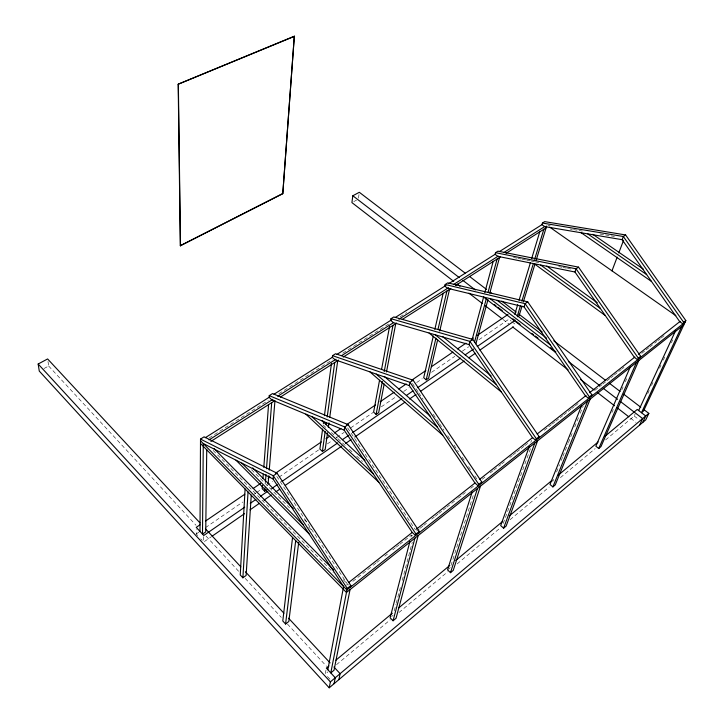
<?xml version="1.0" encoding="UTF-8"?>
<svg xmlns="http://www.w3.org/2000/svg" width="724" height="724" viewBox="0 0 724 724"><rect width="100%" height="100%" fill="white"/><g stroke="black" fill="none" stroke-linecap="round" stroke-linejoin="round"><path stroke-width="0.54" stroke-dasharray="3.62 2.71" d="M197.733 535.588L196.249 533.968L196.249 529.57M203.743 536.584L203.688 542.05L211.1 536.9M358.498 198.141L359.041 194.24M325.981 670.116L325.23 674.107L327.836 671.926M346.859 585.381L347.185 583.707L276.785 476.446M411.015 537.181L411.585 535L412.915 536.258M394.236 610.938L395.956 604.395M396.245 603.3L400.825 585.861M402.254 580.404L412.264 542.24M450.989 565.453L473.74 493.931M530.801 442.4L531.57 440.292M503.243 523.452L530.864 447.604M552.783 481.442L553.634 479.342M556.584 472.012L559.534 464.672M561.227 460.482L562.494 457.342M562.919 456.292L567.978 443.712M568.403 442.672L572.621 432.192M574.729 426.952L578.53 417.522M580.214 413.332L583.173 405.992M611.934 412.553L613.273 409.476M621.762 389.974L623.111 386.897M625.346 381.765L626.685 378.688M605.572 439.93L634.215 416.01L635.075 414.137M647.772 393.594L649.184 390.553M651.537 385.476L652.948 382.435M659.537 368.226L660.949 365.186M663.302 360.109L664.713 357.068M671.302 342.859L672.714 339.818M391.603 616.54L393.096 615.3M448.237 569.317L450.301 567.589M336.515 664.677L390.327 619.735M399.005 612.477L447.613 571.879M457.161 563.906L500.556 527.651M510.103 519.678L549.154 487.053M560.439 477.632L595.155 448.627M352.869 581.345L372.362 565.96M373.249 565.254L375.91 563.163M376.797 562.457L379.448 560.358M384.77 556.168L387.431 554.068M392.743 549.869L395.404 547.769M396.29 547.072L398.942 544.973M399.829 544.276L411.35 535.181M416.671 530.991L419.323 528.891M420.21 528.185L422.87 526.095M423.757 525.389L426.418 523.298M431.73 519.099L434.391 516.999M435.278 516.303L437.93 514.203M438.816 513.506L442.364 510.701M443.251 510.004L445.912 507.904M446.789 507.207L457.423 498.818M458.31 498.112L461.858 495.316M462.745 494.619L465.396 492.519M470.718 488.329L473.378 486.229M482.238 479.234L484.89 477.134M490.211 472.935L492.872 470.844M493.759 470.138L500.845 464.546M501.732 463.849L504.384 461.749M509.705 457.55L512.366 455.45M513.253 454.753L515.904 452.654M516.791 451.957L520.339 449.161M521.226 448.464L523.877 446.364M524.764 445.658L528.312 442.862M544.258 430.273L547.806 427.477M548.692 426.78L551.353 424.68M552.231 423.983L554.892 421.884M555.779 421.187L559.326 418.382M560.213 417.685L562.865 415.585M563.752 414.888L567.299 412.092M568.186 411.395L570.847 409.295M571.725 408.598L574.385 406.499M575.272 405.793L578.82 402.997M594.766 390.408L598.314 387.612M599.201 386.915L601.852 384.815M602.739 384.118L606.287 381.322M607.174 380.616L609.825 378.525M610.712 377.819L613.373 375.72M614.26 375.023L617.807 372.227M618.694 371.53L621.346 369.43M622.233 368.733L624.007 367.33M641.726 353.339L645.274 350.543M646.161 349.846L648.813 347.746M649.699 347.049L656.795 341.457M657.682 340.751L660.333 338.66M661.22 337.954L664.768 335.158M196.249 533.968L199.037 532.049M205.544 527.579L242.748 502.022M253.907 494.356L255.771 493.08M256.703 492.438L260.423 489.886M266.93 485.406L272.514 481.578M279.021 477.107L319.022 449.631M327.384 443.875L332.035 440.681M336.687 437.486L344.126 432.373M350.642 427.902L372.96 412.571M381.331 406.816L396.218 396.598M403.657 391.485L409.232 387.648M416.68 382.534L422.255 378.706M431.558 372.317L454.808 356.344M462.247 351.231L468.763 346.76M478.989 339.728L508.755 319.284L511.207 321.166M209.082 437.984L268.305 400.417M278.812 393.756L332.298 359.819M342.805 353.149L389.603 323.456M400.11 316.795L406.798 312.551M43.956 368.543L48.653 366.018L47.766 359.964M353.755 201.607L356.525 200.114M548.032 225.345L550.24 225.716M570.159 229.046L572.376 229.418M573.48 229.608L577.906 230.341M579.019 230.531L582.331 231.083M600.042 234.051L604.468 234.793M605.581 234.974L610.006 235.716M611.11 235.897L614.432 236.458M513.479 257.473L516.791 258.142M517.895 258.359L521.199 259.029M522.303 259.246L525.606 259.916M526.71 260.133L530.013 260.803M531.117 261.02L534.421 261.69M535.525 261.907L538.828 262.577M558.675 266.568L561.978 267.228M563.082 267.455L566.385 268.115M567.489 268.342L570.793 269.002M512.022 321.8L516.103 324.949M634.215 416.01L639.274 419.911M502.881 319.393L509.135 324.225M630.631 418.219L635.989 422.363M323.139 424.925L327.239 428.735M331.339 432.545L337.076 437.884M337.9 438.644L345.276 445.504M349.375 449.314L353.475 453.124M356.76 456.165L362.498 461.505M304.361 519.705L306.75 522.095M251.518 469.722L289.6 507.94M308.641 527.054L312.614 531.027M343.221 579.68L348.525 585.064M213.137 450.428L333.266 572.557M48.653 366.018L196.068 525.307M206.05 536.095L239.065 571.77M245.21 578.404L281.292 617.4M287.437 624.043L326.596 666.351M200.711 538.819L202.195 540.439M327.438 676.506L330.388 679.7M412.418 383.458L418.083 391.865M418.716 392.806L423.133 399.34M433.214 414.3L438.889 422.707M439.513 423.649L443.966 430.246M447.713 435.794L450.228 439.531M454.011 445.142L458.428 451.686M462.211 457.297L464.727 461.034M468.509 466.636L471.034 470.374M474.817 475.985L477.333 479.722M347.62 427.884L415.513 529.868"/><path stroke-width="1.09" d="M199.996 531.416L200.512 439.088L204.087 436.825L277.075 473.234L350.841 585.58L350.534 587.101M206.747 449.631L205.725 531.905L202.494 534.131L203.281 443.559L273.066 478.989L343.601 586.531L327.827 669.718M245.101 488.981L240.241 574.956L242.884 577.815L246.115 575.444L251.255 495.126M242.884 577.815L248.042 491.985M282.785 193.715L294.324 36.2L178.176 84.21L180.33 245.726L282.785 193.715L294.324 36.2M262.432 485.333L262.178 488.7L264.694 491.234L266.93 489.686M262.948 478.6L263.283 474.102M263.798 467.369L268.577 404.517M269.247 395.657L269.12 397.313L271.907 399.947L344.226 430.201L412.246 532.439L415.585 535.597L415.992 534.041L419.268 531.443L348.144 424.644L272.532 393.575L269.247 395.657L344.742 426.97L415.992 534.041M264.694 491.234L264.957 487.867M265.4 482.265L266.025 474.419M266.468 468.808L271.699 402.662M268.142 483.569L268.785 475.713M269.247 470.111L274.966 400.571L210.874 441.414M273.066 478.989L273.346 475.786L277.075 473.234M292.559 537.416L282.785 620.984L285.582 624.016L288.822 621.473L298.704 542.439M285.582 624.016L295.691 540.62M465.079 273.057L359.321 192.294L352.832 195.761L351.909 202.593L453.749 281.383M322.605 429.024L319.89 449.052L322.406 451.432L325.185 449.514L327.538 432.834M323.357 423.459L323.655 421.232M324.415 415.667L331.492 363.376M332.542 355.665L332.316 357.321L335.103 359.783L409.304 385.584L474.971 483.017L478.283 485.94L478.79 484.356L481.795 481.985L413.123 380.218L335.574 353.746L332.542 355.665L410.01 382.344L478.79 484.356M322.406 451.432L325.176 431.423M326.108 424.753L326.415 422.526M327.185 416.97L334.723 362.498M328.325 427.278L328.949 422.834M329.737 417.268L337.746 360.57M344.226 430.201L344.742 426.97L348.144 424.644M379.539 380.263L373.602 412.155L376.109 414.39L378.697 412.608L384.173 384.037M381.593 369.267L389.584 326.388M391.005 318.723L390.698 320.379L393.485 322.678L469.052 344.624L532.511 437.676L535.796 440.4L536.384 438.807L539.136 436.626L472.781 339.429L393.811 316.949L391.005 318.723L469.912 341.384L536.384 438.807M376.109 414.39L382.353 381.43M384.227 371.539L392.969 325.384M386.489 371.955L395.766 323.601M350.841 585.58L347.248 588.422L330.796 672.931L334.036 670.216L350.036 589.608M200.023 522.936L47.621 358.95L38.164 364.009L39.268 371.068L329.221 687.8L330.379 681.881L648.831 413.377L643.455 409.268M334.063 683.7L335.266 677.764L326.352 668.116L328.958 665.953M338.877 679.628L340.117 673.673L333.963 667.048M409.304 385.584L410.01 382.344L413.123 380.218M433.314 336.026L423.703 377.729L426.201 379.847L428.617 378.181L437.658 339.791M434.825 329.438L443.178 293.229M445.188 284.496L444.808 286.134L447.577 288.297L524.095 306.886L585.49 395.938L588.739 398.472L589.381 396.879L591.924 394.87L527.733 301.854L447.794 282.849L445.188 284.496L525.09 303.664L589.381 396.879M426.201 379.847L435.938 338.162M437.984 329.384L446.943 290.994M439.73 331.022L449.541 289.338M409.884 541.534L390.109 617.789L393.069 620.767L396.055 618.269L418.173 535.561M393.069 620.767L414.906 538.149M469.052 344.624L469.912 341.384L472.781 339.429M418.852 533.009L419.268 531.443M472.003 340.144L483.623 296.949M484.781 292.632L493.207 261.319M495.524 252.685L495.089 254.323L497.841 256.35L574.965 272.007L634.414 357.385L637.627 359.756L638.324 358.163L640.677 356.308L578.521 267.138L497.949 251.156L495.524 252.685L576.069 268.812L638.324 358.163M474.51 342.144L486.247 298.967M488.012 292.496L497.107 259.029M475.894 343.828L488.003 299.582M489.777 293.102L499.524 257.491M514.782 314.307L517.714 304.641M519.018 300.351L530.402 262.767M531.697 258.468L539.832 231.626M542.43 223.055L541.941 224.675L544.665 226.594L622.124 239.68L679.745 321.673L682.913 323.899L683.655 322.307L685.836 320.578L625.599 234.947L544.683 221.625L542.43 223.055L623.328 236.504L625.599 234.947M517.262 316.198L520.547 305.465M521.859 301.175L533.344 263.599M534.656 259.31L543.851 229.246M522.022 306.152L519.054 315.809L517.642 316.786M523.343 301.863L534.891 264.296M536.212 260.007L546.647 226.042M524.095 306.886L525.09 303.664L527.733 301.854M472.129 492.012L447.55 569.888L450.491 572.675L453.251 570.367L480.446 486.166M450.491 572.675L477.46 488.528M481.279 483.569L481.795 481.985M574.965 272.007L576.069 268.812L578.521 267.138M529.28 446.608L500.691 525.579L503.605 528.185L506.157 526.049L537.588 440.835M503.605 528.185L534.837 443.007M538.547 438.219L539.136 436.626M622.124 239.68L623.328 236.504L683.655 322.307M611.979 270.839L617.183 257.12M618.785 252.902L623.59 240.232M581.499 405.902L549.996 484.465L552.883 486.908L555.254 484.926L590.205 399.087M552.883 486.908L587.671 401.096M591.273 396.462L591.924 394.87M630.161 367.195L595.861 446.21L598.73 448.518L600.938 446.663L638.821 360.525M598.73 448.518L636.477 362.38M639.971 357.9L640.677 356.308M638.649 410.535L675.727 330.379M681.691 326.515L641.482 412.707L643.536 410.979L685.836 320.578M639.564 425.124L642.641 418.59L620.278 401.395M642.65 422.508L645.745 415.974L637.229 409.458L605.101 436.192M648.831 413.377L645.727 419.911L329.221 687.8M335.909 660.17L392.354 613.21M398.426 608.151L449.658 565.525M455.74 560.466L502.637 521.443M509.578 515.669L552.131 480.265M558.213 475.206L598.151 441.966M685.094 322.171L346.95 589.942L200.503 440.735M683.863 324.786L346.461 592.449L200.485 443.441M348.923 582.331L411.974 532.656M416.418 529.154L475.025 482.98M479.46 479.478L532.746 437.495M537.181 434.002L586.024 395.521M589.58 392.716L634.867 357.032M638.414 354.235L680.153 321.356M212.023 536.258L244.477 513.705M250.033 509.841L259.31 503.397M263.943 500.175L271.364 495.026M275.998 491.804L279.699 489.225M285.265 485.361L341.818 446.065M345.529 443.486L351.086 439.622M354.796 437.043L404.861 402.254M409.494 399.033L415.983 394.526M420.617 391.304L464.193 361.023M468.826 357.801L475.315 353.294M479.949 350.072L513.325 326.877M244.685 507.198L203.752 535.489L196.249 527.371L199.987 524.828M250.26 503.343L255.844 499.488M260.495 496.275L267.934 491.134M271.654 488.564L277.238 484.709M281.889 481.487L337.701 442.925M342.352 439.712L348.868 435.214M352.588 432.635L401.892 398.571M406.544 395.358L413.051 390.86M417.703 387.648L460.5 358.072M465.152 354.86L473.523 349.077M477.243 346.506L515.379 320.153M205.589 520.999L244.784 494.23M253.183 488.492L260.649 483.388M268.115 478.293L269.98 477.016M275.582 473.188L321.311 441.957M325.981 438.762L329.71 436.219M334.379 433.033L340.913 428.563M346.506 424.744L375.439 404.978M380.109 401.793L394.109 392.236M398.77 389.041L406.236 383.946M411.838 380.118L425.839 370.561M431.441 366.733L452.907 352.072M457.568 348.887L465.966 343.149M471.568 339.321L473.433 338.045M477.17 335.502L507.967 314.46M209.01 439.921L272.957 399.277M277.735 396.245L335.963 359.231M341.692 355.593L393.232 322.832M398.96 319.193L448.599 287.645M453.378 284.613L498.239 256.097M503.967 252.459L545.009 226.368M280.396 397.114L338.488 360.099M343.248 357.068L396.58 323.085M402.3 319.447L450.871 288.496M455.631 285.464L500.393 256.939M506.103 253.3L546.104 227.816M205.272 437.712L269.238 397.232M274.016 394.218L332.253 357.366M337.022 354.344L391.44 319.908M395.259 317.492L445.857 285.473M448.726 283.654L495.506 254.052M499.325 251.635L542.285 224.449M180.33 245.726L282.632 193.589M178.176 84.21L294.505 36.327M200.512 439.088L273.346 475.786L347.248 588.422M592.793 234.295L643.392 269.192M587.761 233.897L646.677 274.622M581.291 232.802L651.482 281.446M549.688 227.101L675.836 315.673M546.756 266.079L597.282 302.713M540.71 265.075L600.296 308.388M534.267 263.771L605.246 315.501M469.568 276.478L486.591 289.482M490.184 292.224L491.976 293.591M501.832 301.121L516.176 312.071M518.864 314.126L542.167 331.918M553.815 340.823L605.807 380.516M609.391 383.258L620.151 391.467M623.735 394.209L640.758 407.214M497.171 300.333L546.557 338.126M490.058 298.641L550.249 344.823M352.832 195.761L459.269 277.6M462.853 280.351L475.378 289.98M494.157 304.424L495.949 305.799M497.732 307.175L502.212 310.614M512.945 318.868L514.728 320.243M516.52 321.619L520.094 324.37M531.724 333.312L533.516 334.687M535.308 336.063L537.986 338.126M550.511 347.755L555.878 351.882M568.403 361.511L599.707 385.575M603.282 388.326L617.599 399.331M483.668 297.084L555.362 352.244M457.324 284.143L460.002 286.215M468.935 293.13L482.338 303.492M485.017 305.564L501.994 318.696M512.71 326.995L568.096 369.837M580.603 379.512L594.006 389.883M597.581 392.643L614.549 405.775M617.228 407.847L628.848 416.834M442.563 336.506L491.098 375.883M435.386 334.868L496.085 384.263M429.07 333.031L501.37 392.01M384.363 376.453L430.156 416.047M376.199 374.091L437.269 427.079M369.991 371.937L442.735 435.187M321.872 420.626L364.932 460.555M311.908 416.698L373.186 473.731M305.854 414.164L378.851 482.247M252.631 467.894L293.22 508.547M241.816 463.143L303.084 524.764M235.979 460.183L308.958 533.724M213.987 448.536L333.71 570.023M205.417 528.737L240.821 566.838M245.436 571.806L283.926 613.21M288.55 618.178L330.108 662.903M38.164 364.009L330.379 681.881M178.357 84.355L180.484 245.861"/></g></svg>
